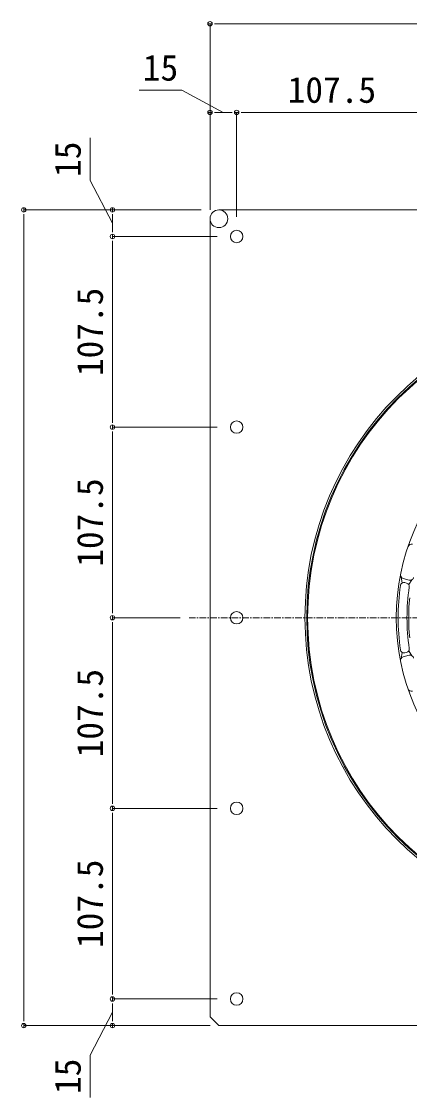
# Model space of a CAD drawing. Units: millimetres, scale not verified. Extents: x -1380 to 1380, y -955 to 955.
# Drawn here: x -786 to -568, y -46 to 561 of the extents above; entities that cross this region are included whole.
import ezdxf
from ezdxf.enums import TextEntityAlignment as Align

# ---------------------------------------------------------------- set-up
doc = ezdxf.new("R2010")
doc.units = ezdxf.units.MM
doc.header["$LTSCALE"] = 3
doc.linetypes.add('USER1', pattern=[2, 1.25, -0.25, 0.25, -0.25])
for name, color, linetype, lineweight in [('0-0_0', 7, 'Continuous', 15), ('0-2_L-2', 7, 'Continuous', 18), ('0-3_L-1', 7, 'Continuous', 18), ('0-4_L-5', 2, 'USER1', 18), ('0-8_SUNPO', 7, 'Continuous', 18), ('0-C_L-1b', 150, 'Continuous', 18)]:
    doc.layers.add(name, color=color, linetype=linetype, lineweight=lineweight)
doc.styles.add('ＭＳ ゴシック', font='')
doc.styles.get('ＭＳ ゴシック').set_extended_font_data('MS Gothic')

# ---------------------------------------------------------------- blocks, each defined once
blk = doc.blocks.new('_DOT')
at = {"layer": '0-0_0'}
for p, q in [((-0.5, 0), (-1, 0)), ((0.25, 0), (-0.25, 0))]:
    blk.add_line(p, q, dxfattribs=at)
blk.add_circle((0, 0), 0.25, dxfattribs=at)

msp = doc.modelspace()

# ---------------------------------------------------------------- linework, layer by layer
at = {"layer": '0-2_L-2'}
for radius in [175.5, 175]:
    msp.add_circle((-450.212, 225.046), radius, dxfattribs=at)
at = {"layer": '0-3_L-1'}
for p, q in [((-225.212, 455.046), (-675.212, 455.046)), ((-675.212, -4.954), (-225.212, -4.954))]:
    msp.add_line(p, q, dxfattribs=at)
msp.add_lwpolyline([(-680.212, 450.046), (-680.212, 0.046), (-675.212, -4.954)], dxfattribs=at)
for centre, radius in [((-675.212, 450.046), 5), ((-665.212, 440.046), 3.5), ((-450.212, 225.046), 176.5), ((-665.212, 332.546), 3.5), ((-665.212, 225.046), 3.5), ((-665.212, 117.546), 3.5), ((-665.212, 10.046), 3.5)]:
    msp.add_circle(centre, radius, dxfattribs=at)
at = {"layer": '0-4_L-5'}
msp.add_line((-208.387, 225.046), (-692.037, 225.046), dxfattribs=at)
at = {"layer": '0-8_SUNPO'}
for p, q in [((-680.212, 455.046), (-680.212, 560.027)), ((-675.212, 560.027), (-225.212, 560.027)), ((-680.212, 455.046), (-680.212, 510.027)), ((-675.212, 510.027), (-670.212, 510.027)), ((-665.212, 451.046), (-665.212, 510.027)), ((-665.212, 451.046), (-665.212, 510.027)), ((-660.212, 510.027), (-562.712, 510.027)), ((-685.212, 455.046), (-785.193, 455.046)), ((-785.193, 0.046), (-785.193, 450.046)), ((-685.212, 455.046), (-735.193, 455.046)), ((-735.193, 445.046), (-735.193, 450.046)), ((-676.212, 440.046), (-735.193, 440.046)), ((-676.212, 440.046), (-735.193, 440.046)), ((-735.193, 337.546), (-735.193, 435.046)), ((-676.212, 332.546), (-735.193, 332.546)), ((-676.212, 332.546), (-735.193, 332.546)), ((-735.193, 230.046), (-735.193, 327.546)), ((-697.037, 225.046), (-735.193, 225.046)), ((-697.037, 225.046), (-735.193, 225.046)), ((-735.193, 220.046), (-735.193, 122.546)), ((-676.212, 117.546), (-735.193, 117.546)), ((-676.212, 117.546), (-735.193, 117.546)), ((-735.193, 112.546), (-735.193, 15.046)), ((-676.212, 10.046), (-735.193, 10.046)), ((-676.212, 10.046), (-735.193, 10.046)), ((-735.193, 5.046), (-735.193, 0.046)), ((-680.212, -4.954), (-785.193, -4.954)), ((-680.212, -4.954), (-735.193, -4.954))]:
    msp.add_line(p, q, dxfattribs=at)
for points in [[(-672.712, 510.027), (-696.124, 522.527), (-720.053, 522.527)], [(-735.193, 447.546), (-747.693, 471.672), (-747.693, 495.601)], [(-735.193, 2.546), (-747.693, -21.579), (-747.693, -45.508)]]:
    msp.add_lwpolyline(points, dxfattribs=at)
at = {"layer": '0-C_L-1b'}
for p, q in [((-572.538, 248.03), (-571.998, 244.562)), ((-571.357, 247.154), (-567.969, 246.246)), ((-570.382, 244.822), (-569.41, 244.562)), ((-566.394, 246.481), (-568.256, 243.729)), ((-566.394, 203.612), (-568.256, 206.364)), ((-572.538, 202.062), (-571.998, 205.53)), ((-571.357, 202.938), (-567.969, 203.846)), ((-570.382, 205.27), (-569.41, 205.531))]:
    msp.add_line(p, q, dxfattribs=at)
msp.add_circle((-450.212, 225.046), 125, dxfattribs=at)
for centre, radius, start, end in [((-566.699, 264.541), 2, 75, 161.27081), ((-570.84, 249.086), 2, 168.72919, 255), ((-450.212, 225.046), 124, 171.58944, 188.41056), ((-570.9, 242.891), 2, 75, 171.58944), ((-569.927, 242.63), 2, 351.64414, 75), ((-567.452, 248.178), 2, 255, 348.83857), ((-450.212, 225.046), 119, 171.64414, 188.35586), ((-450.212, 225.046), 118, 174.51114, 185.48886), ((-570.9, 207.202), 2, 188.41056, 285), ((-569.927, 207.462), 2, 285, 8.35586), ((-570.84, 201.006), 2, 105, 191.27081), ((-567.452, 201.914), 2, 11.16143, 105), ((-566.699, 185.551), 2, 198.72919, 285)]:
    msp.add_arc(centre, radius, start, end, dxfattribs=at)

# ---------------------------------------------------------------- block references
at = {"layer": '0-8_SUNPO', "xscale": 5, "yscale": 5}
for p, rotation in [((-680.212, 560.027), 180), ((-680.212, 510.027), 180), ((-665.212, 510.027), 180), ((-785.193, 455.046), 90), ((-735.193, 455.046), 90), ((-735.193, 440.046), 270), ((-735.193, 440.046), 90), ((-735.193, 332.546), 270), ((-735.193, 332.546), 90), ((-735.193, 225.046), 270), ((-735.193, 225.046), 90), ((-735.193, 117.546), 270), ((-735.193, 117.546), 90), ((-735.193, 10.046), 270), ((-735.193, 10.046), 90), ((-785.193, -4.954), 270), ((-735.193, -4.954), 270)]:
    msp.add_blockref('_DOT', p, dxfattribs=dict(at, rotation=rotation))
msp.add_blockref('_DOT', (-665.212, 510.027), dxfattribs=at)

# ---------------------------------------------------------------- texts
at = {"layer": '0-8_SUNPO', "style": 'ＭＳ ゴシック'}
for s, p in [('15', (-718.089, 523.527)), ('107.5', (-636.462, 511.027))]:
    msp.add_text(s, height=14.66, dxfattribs=at).set_placement(p, align=Align.BOTTOM_LEFT)
for s, p in [('15', (-748.693, 473.636)), ('107.5', (-736.193, 361.296)), ('107.5', (-736.193, 253.796)), ('107.5', (-736.193, 146.296)), ('107.5', (-736.193, 38.796)), ('15', (-748.693, -43.544))]:
    msp.add_text(s, height=14.66, rotation=90, dxfattribs=at).set_placement(p, align=Align.BOTTOM_LEFT)

doc.saveas('drawing.dxf')
